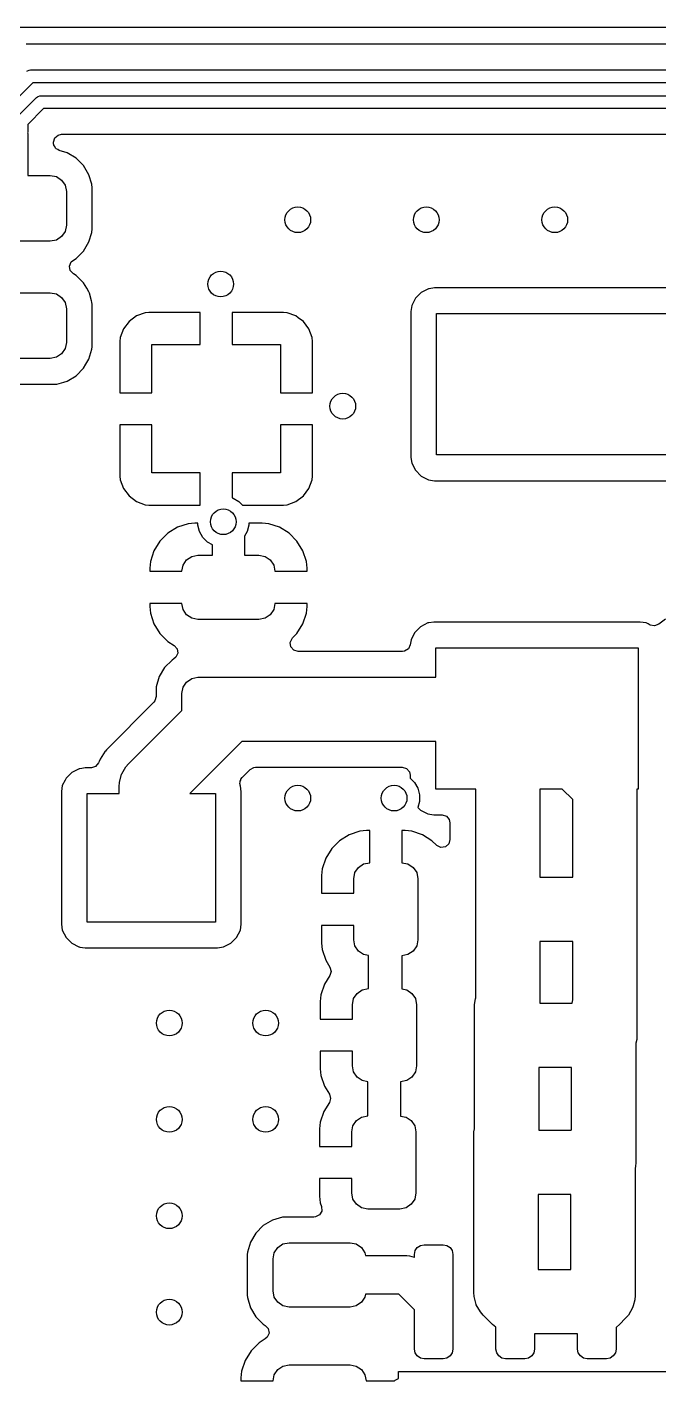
# Model space of a CAD drawing. Extents: x 0.71 to 7.56, y -5.16 to -0.79.
# Drawn here: x 5.956 to 6.343, y -1.617 to -0.787 of the extents above; entities that cross this region are included whole.
import ezdxf

# ---------------------------------------------------------------- set-up
doc = ezdxf.new("R2010")
doc.units = 0
doc.header["$MEASUREMENT"] = 0
doc.layers.add('BLACK', color=7, linetype='CONTINUOUS')

msp = doc.modelspace()

# ---------------------------------------------------------------- linework, layer by layer
at = {"layer": 'BLACK', "linetype": 'CONTINUOUS'}
for p, q in [((5.12299, -0.78742), (7.36199, -0.78742)), ((5.96073, -0.79795), (5.95554, -0.79795)), ((7.01778, -0.79795), (5.96073, -0.79795)), ((5.95595, -0.81438), (5.95637, -0.81421)), ((5.95637, -0.81421), (5.95737, -0.81379)), ((5.95737, -0.81379), (5.95814, -0.81372)), ((5.95814, -0.81372), (7.01518, -0.81372)), ((5.95977, -0.82159), (5.91723, -0.86413)), ((7.01355, -0.82159), (5.95977, -0.82159)), ((5.96389, -0.82954), (5.96466, -0.82946)), ((5.96466, -0.82946), (7.00866, -0.82946)), ((5.94988, -0.84262), (5.96188, -0.83062)), ((5.96629, -0.83734), (5.9566, -0.84703)), ((5.96188, -0.83062), (5.96247, -0.83013)), ((5.96247, -0.83013), (5.96289, -0.82996)), ((5.96289, -0.82996), (5.96389, -0.82954)), ((7.00703, -0.83734), (5.96629, -0.83734)), ((5.95652, -0.85169), (5.95633, -0.85216)), ((5.95633, -0.85216), (5.95652, -0.85263)), ((5.9566, -0.85092), (5.95652, -0.85169)), ((5.95652, -0.85263), (5.9566, -0.8534)), ((5.9566, -0.84703), (5.9566, -0.85092)), ((5.9566, -0.8534), (5.9566, -0.8783)), ((5.97314, -0.85535), (5.97522, -0.85355)), ((5.97522, -0.85355), (5.97725, -0.85311)), ((5.97725, -0.85311), (6.86898, -0.85311)), ((5.97237, -0.85799), (5.97314, -0.85535)), ((5.97237, -0.85838), (5.97237, -0.85799)), ((5.97242, -0.85909), (5.97237, -0.85838)), ((5.97249, -0.85925), (5.97242, -0.85909)), ((5.97256, -0.85976), (5.97249, -0.85925)), ((5.97313, -0.86064), (5.97256, -0.85976)), ((5.97357, -0.86159), (5.97313, -0.86064)), ((5.97386, -0.86178), (5.97357, -0.86159)), ((5.97405, -0.86207), (5.97386, -0.86178)), ((5.975, -0.86251), (5.97405, -0.86207)), ((5.97589, -0.86307), (5.975, -0.86251)), ((5.98063, -0.86445), (5.97589, -0.86307)), ((5.98065, -0.86446), (5.98063, -0.86445)), ((5.98063, -0.86445), (5.98063, -0.86445)), ((5.98063, -0.86445), (5.98063, -0.86445)), ((5.98063, -0.86445), (5.98063, -0.86445)), ((5.9862, -0.86774), (5.98065, -0.86446)), ((5.99077, -0.87232), (5.9862, -0.86774)), ((5.9862, -0.86774), (5.9862, -0.86774)), ((5.9566, -0.8783), (5.97038, -0.8783)), ((5.97038, -0.8783), (5.97414, -0.87905)), ((5.97414, -0.87905), (5.97734, -0.88118)), ((5.99407, -0.87789), (5.99077, -0.87232)), ((5.99077, -0.87232), (5.99077, -0.87232)), ((5.99077, -0.87232), (5.99077, -0.87232)), ((5.99578, -0.88377), (5.99407, -0.87789)), ((5.99407, -0.87789), (5.99407, -0.87789)), ((5.99407, -0.87789), (5.99407, -0.87789)), ((5.97734, -0.88118), (5.97947, -0.88438)), ((5.97947, -0.88438), (5.98022, -0.88814)), ((5.99587, -0.8841), (5.99578, -0.88377)), ((5.99599, -0.88556), (5.99587, -0.8841)), ((5.99599, -0.9114), (5.99599, -0.88556)), ((5.98022, -0.88814), (5.98022, -0.90881)), ((5.98022, -0.90881), (5.97947, -0.91258)), ((5.99587, -0.91285), (5.99599, -0.9114)), ((5.97038, -0.91865), (5.93494, -0.91865)), ((5.97414, -0.9179), (5.97038, -0.91865)), ((5.97734, -0.91577), (5.97414, -0.9179)), ((5.97947, -0.91258), (5.97734, -0.91577)), ((5.99077, -0.92463), (5.99407, -0.91906)), ((5.99407, -0.91906), (5.99577, -0.9132)), ((5.99577, -0.9132), (5.99587, -0.91285)), ((5.99587, -0.91285), (5.99587, -0.91285)), ((5.9862, -0.92921), (5.99077, -0.92463)), ((5.98215, -0.93389), (5.9832, -0.93134)), ((5.98265, -0.93659), (5.98215, -0.93389)), ((5.98452, -0.9386), (5.98265, -0.93659)), ((5.9832, -0.93134), (5.98452, -0.9302)), ((5.98452, -0.9302), (5.98461, -0.93015)), ((5.98461, -0.93015), (5.9862, -0.92921)), ((5.9862, -0.9396), (5.98452, -0.9386)), ((5.99077, -0.94417), (5.9862, -0.9396)), ((5.9862, -0.9396), (5.9862, -0.9396)), ((5.99271, -0.94745), (5.99077, -0.94417)), ((5.99077, -0.94417), (5.99077, -0.94417)), ((5.99077, -0.94417), (5.99077, -0.94417)), ((5.93494, -0.95015), (5.97038, -0.95015)), ((5.97038, -0.95015), (5.97414, -0.9509)), ((5.97414, -0.9509), (5.97734, -0.95303)), ((5.97734, -0.95303), (5.97947, -0.95623)), ((5.99407, -0.94974), (5.99271, -0.94745)), ((5.9943, -0.95054), (5.99407, -0.94974)), ((5.99565, -0.95517), (5.9943, -0.95054)), ((6.19417, -0.95361), (6.1919, -0.95806)), ((6.1977, -0.95008), (6.19417, -0.95361)), ((6.19417, -0.95361), (6.19417, -0.95361)), ((6.20215, -0.94781), (6.1977, -0.95008)), ((6.1977, -0.95008), (6.1977, -0.95008)), ((6.1977, -0.95008), (6.1977, -0.95008)), ((6.20266, -0.94773), (6.20215, -0.94781)), ((6.20585, -0.94722), (6.20266, -0.94773)), ((6.38156, -0.94722), (6.20585, -0.94722)), ((5.97947, -0.95623), (5.98022, -0.95999)), ((5.98022, -0.95999), (5.98022, -0.98066)), ((5.99587, -0.95595), (5.99565, -0.95517)), ((5.99599, -0.95741), (5.99587, -0.95595)), ((5.99599, -0.96175), (5.99599, -0.95741)), ((5.99599, -0.98001), (5.99599, -0.96175)), ((6.03079, -0.9622), (6.02845, -0.96246)), ((6.0622, -0.9622), (6.03079, -0.9622)), ((6.0622, -0.98189), (6.0622, -0.9622)), ((6.1133, -0.9622), (6.08189, -0.9622)), ((6.08189, -0.9622), (6.08189, -0.98189)), ((6.11564, -0.96246), (6.1133, -0.9622)), ((6.1919, -0.95806), (6.19132, -0.96175)), ((6.19132, -0.96175), (6.19132, -1.05085)), ((6.01861, -0.96783), (6.01522, -0.97236)), ((6.02315, -0.96443), (6.01861, -0.96783)), ((6.01861, -0.96783), (6.01861, -0.96783)), ((6.02845, -0.96246), (6.02315, -0.96443)), ((6.02315, -0.96443), (6.02315, -0.96443)), ((6.02845, -0.96246), (6.02845, -0.96246)), ((6.12095, -0.96443), (6.11564, -0.96246)), ((6.11564, -0.96246), (6.11564, -0.96246)), ((6.12233, -0.96547), (6.12095, -0.96443)), ((6.12095, -0.96443), (6.12095, -0.96443)), ((6.12548, -0.96783), (6.12233, -0.96547)), ((6.12887, -0.97236), (6.12548, -0.96783)), ((6.12548, -0.96783), (6.12548, -0.96783)), ((6.20709, -1.04961), (6.20709, -0.96299)), ((6.20709, -0.96299), (6.38031, -0.96299)), ((6.01324, -0.97766), (6.01299, -0.98001)), ((6.01522, -0.97236), (6.01324, -0.97766)), ((6.01324, -0.97766), (6.01324, -0.97766)), ((6.01522, -0.97236), (6.01522, -0.97236)), ((6.13085, -0.97766), (6.12887, -0.97236)), ((6.12887, -0.97236), (6.12887, -0.97236)), ((6.1311, -0.98001), (6.13085, -0.97766)), ((6.13085, -0.97766), (6.13085, -0.97766)), ((5.97947, -0.98443), (5.97734, -0.98762)), ((5.98022, -0.98066), (5.97947, -0.98443)), ((5.99407, -0.99091), (5.99587, -0.9847)), ((5.99587, -0.9847), (5.99599, -0.98325)), ((5.99599, -0.98325), (5.99599, -0.98001)), ((6.01299, -0.98001), (6.01299, -1.01142)), ((6.03268, -1.01142), (6.03268, -0.98189)), ((6.03268, -0.98189), (6.0622, -0.98189)), ((6.08189, -0.98189), (6.11142, -0.98189)), ((6.11142, -0.98189), (6.11142, -1.01142)), ((6.1311, -1.01142), (6.1311, -0.98001)), ((6.1311, -0.98001), (6.1311, -0.98001)), ((5.97038, -0.9905), (5.93805, -0.9905)), ((5.97414, -0.98975), (5.97038, -0.9905)), ((5.97734, -0.98762), (5.97414, -0.98975)), ((5.99077, -0.99648), (5.99222, -0.99404)), ((5.99222, -0.99404), (5.99407, -0.99091)), ((5.98063, -1.00435), (5.9862, -1.00106)), ((5.9862, -1.00106), (5.99077, -0.99648)), ((5.94661, -1.00627), (5.97296, -1.00627)), ((5.97296, -1.00627), (5.97442, -1.00616)), ((5.97296, -1.00627), (5.97296, -1.00627)), ((5.97442, -1.00616), (5.97867, -1.00492)), ((5.97442, -1.00616), (5.97442, -1.00616)), ((5.97442, -1.00616), (5.97442, -1.00616)), ((5.97867, -1.00492), (5.98063, -1.00435)), ((6.01299, -1.01142), (6.03268, -1.01142)), ((6.11142, -1.01142), (6.1311, -1.01142)), ((6.03268, -1.0311), (6.01299, -1.0311)), ((6.01299, -1.0311), (6.01299, -1.06251)), ((6.03268, -1.06063), (6.03268, -1.0311)), ((6.1311, -1.0311), (6.11142, -1.0311)), ((6.11142, -1.0311), (6.11142, -1.06063)), ((6.1311, -1.06251), (6.1311, -1.0311)), ((6.19132, -1.05085), (6.19174, -1.05353)), ((6.38031, -1.04961), (6.20709, -1.04961)), ((6.0622, -1.06063), (6.03268, -1.06063)), ((6.0622, -1.08031), (6.0622, -1.06063)), ((6.11142, -1.06063), (6.08189, -1.06063)), ((6.08189, -1.06063), (6.08189, -1.07586)), ((6.19174, -1.05353), (6.1919, -1.05454)), ((6.1919, -1.05454), (6.19417, -1.05899)), ((6.19417, -1.05899), (6.19417, -1.05899)), ((6.19417, -1.05899), (6.19417, -1.05899)), ((6.19417, -1.05899), (6.1977, -1.06252)), ((6.01299, -1.06251), (6.01324, -1.06486)), ((6.01324, -1.06486), (6.01324, -1.06486)), ((6.01324, -1.06486), (6.01522, -1.07016)), ((6.12887, -1.07016), (6.13085, -1.06486)), ((6.13085, -1.06486), (6.1311, -1.06251)), ((6.13085, -1.06486), (6.13085, -1.06486)), ((6.1311, -1.06251), (6.1311, -1.06251)), ((6.1977, -1.06252), (6.1977, -1.06252)), ((6.1977, -1.06252), (6.1977, -1.06252)), ((6.1977, -1.06252), (6.20215, -1.06479)), ((6.20215, -1.06479), (6.20215, -1.06479)), ((6.20215, -1.06479), (6.20585, -1.06537)), ((6.20585, -1.06537), (6.20585, -1.06537)), ((6.20585, -1.06537), (6.38156, -1.06537)), ((6.01522, -1.07016), (6.01522, -1.07016)), ((6.01522, -1.07016), (6.01861, -1.07469)), ((6.01861, -1.07469), (6.01861, -1.07469)), ((6.01861, -1.07469), (6.02315, -1.07808)), ((6.02315, -1.07808), (6.02315, -1.07808)), ((6.02315, -1.07808), (6.02845, -1.08006)), ((6.08189, -1.07586), (6.0824, -1.076)), ((6.0824, -1.076), (6.08596, -1.07806)), ((6.08596, -1.07806), (6.08822, -1.08031)), ((6.11564, -1.08006), (6.12095, -1.07808)), ((6.12095, -1.07808), (6.12548, -1.07469)), ((6.12095, -1.07808), (6.12095, -1.07808)), ((6.12548, -1.07469), (6.12887, -1.07016)), ((6.12548, -1.07469), (6.12548, -1.07469)), ((6.12887, -1.07016), (6.12887, -1.07016)), ((6.02845, -1.08006), (6.02845, -1.08006)), ((6.02845, -1.08006), (6.03079, -1.08031)), ((6.03079, -1.08031), (6.03079, -1.08031)), ((6.03079, -1.08031), (6.0622, -1.08031)), ((6.08822, -1.08031), (6.1133, -1.08031)), ((6.1133, -1.08031), (6.11564, -1.08006)), ((6.1133, -1.08031), (6.1133, -1.08031)), ((6.11564, -1.08006), (6.11564, -1.08006)), ((6.04826, -1.09392), (6.04239, -1.09755)), ((6.05482, -1.09175), (6.04826, -1.09392)), ((6.04826, -1.09392), (6.04826, -1.09392)), ((6.05886, -1.09134), (6.05482, -1.09175)), ((6.06076, -1.09134), (6.05886, -1.09134)), ((6.05886, -1.09134), (6.05886, -1.09134)), ((6.06076, -1.09261), (6.06076, -1.09134)), ((6.06183, -1.09658), (6.06076, -1.09261)), ((6.09199, -1.09261), (6.09093, -1.09658)), ((6.1002, -1.09134), (6.09199, -1.09134)), ((6.09199, -1.09134), (6.09199, -1.09261)), ((6.10424, -1.09175), (6.1002, -1.09134)), ((6.11079, -1.09392), (6.10424, -1.09175)), ((6.10424, -1.09175), (6.10424, -1.09175)), ((6.11667, -1.09755), (6.11079, -1.09392)), ((6.11079, -1.09392), (6.11079, -1.09392)), ((6.03751, -1.10243), (6.03388, -1.1083)), ((6.04239, -1.09755), (6.03751, -1.10243)), ((6.06388, -1.10014), (6.06183, -1.09658)), ((6.06679, -1.10304), (6.06388, -1.10014)), ((6.06969, -1.10472), (6.06679, -1.10304)), ((6.09093, -1.09658), (6.08937, -1.09927)), ((6.08937, -1.09927), (6.08937, -1.11102)), ((6.12155, -1.10243), (6.11667, -1.09755)), ((6.12517, -1.1083), (6.12155, -1.10243)), ((6.03388, -1.1083), (6.03171, -1.11485)), ((6.03388, -1.1083), (6.03388, -1.1083)), ((6.05706, -1.11177), (6.06083, -1.11102)), ((6.06083, -1.11102), (6.06969, -1.11102)), ((6.06969, -1.11102), (6.06969, -1.10472)), ((6.08937, -1.11102), (6.09823, -1.11102)), ((6.09823, -1.11102), (6.10199, -1.11177)), ((6.12734, -1.11485), (6.12517, -1.1083)), ((6.12517, -1.1083), (6.12517, -1.1083)), ((6.03171, -1.11485), (6.0313, -1.1189)), ((6.0313, -1.1189), (6.0313, -1.12087)), ((6.03171, -1.11485), (6.03171, -1.11485)), ((6.05098, -1.12087), (6.05173, -1.1171)), ((6.05173, -1.1171), (6.05387, -1.11391)), ((6.05387, -1.11391), (6.05706, -1.11177)), ((6.10199, -1.11177), (6.10519, -1.11391)), ((6.10519, -1.11391), (6.10732, -1.1171)), ((6.10732, -1.1171), (6.10807, -1.12087)), ((6.12776, -1.1189), (6.12734, -1.11485)), ((6.12776, -1.12087), (6.12776, -1.1189)), ((6.12776, -1.1189), (6.12776, -1.1189)), ((6.0313, -1.12087), (6.05098, -1.12087)), ((6.10807, -1.12087), (6.12776, -1.12087)), ((6.05098, -1.14055), (6.0313, -1.14055)), ((6.0313, -1.14055), (6.0313, -1.14252)), ((6.0313, -1.14252), (6.03171, -1.14656)), ((6.05173, -1.14432), (6.05098, -1.14055)), ((6.05387, -1.14751), (6.05173, -1.14432)), ((6.10732, -1.14432), (6.10519, -1.14751)), ((6.10807, -1.14055), (6.10732, -1.14432)), ((6.12776, -1.14055), (6.10807, -1.14055)), ((6.12734, -1.14656), (6.12776, -1.14252)), ((6.12776, -1.14252), (6.12776, -1.14055)), ((6.12776, -1.14252), (6.12776, -1.14252)), ((6.03171, -1.14656), (6.03388, -1.15311)), ((6.05706, -1.14964), (6.05387, -1.14751)), ((6.06083, -1.15039), (6.05706, -1.14964)), ((6.09823, -1.15039), (6.06083, -1.15039)), ((6.10199, -1.14964), (6.09823, -1.15039)), ((6.10519, -1.14751), (6.10199, -1.14964)), ((6.12517, -1.15311), (6.12734, -1.14656)), ((6.12734, -1.14656), (6.12734, -1.14656)), ((6.20176, -1.15253), (6.19731, -1.1548)), ((6.20226, -1.15245), (6.20176, -1.15253)), ((6.20545, -1.15195), (6.20226, -1.15245)), ((6.33195, -1.15195), (6.20545, -1.15195)), ((6.33564, -1.15253), (6.33195, -1.15195)), ((6.33678, -1.15311), (6.33564, -1.15253)), ((6.34736, -1.15026), (6.34324, -1.15334)), ((6.03388, -1.15311), (6.03388, -1.15312)), ((6.03388, -1.15312), (6.03751, -1.15899)), ((6.03751, -1.15899), (6.04239, -1.16387)), ((6.11881, -1.16173), (6.12155, -1.15899)), ((6.12155, -1.15899), (6.12517, -1.15312)), ((6.12517, -1.15312), (6.12517, -1.15311)), ((6.1926, -1.16065), (6.19151, -1.16278)), ((6.19378, -1.15833), (6.1926, -1.16065)), ((6.19731, -1.1548), (6.19378, -1.15833)), ((6.19378, -1.15833), (6.19378, -1.15833)), ((6.19378, -1.15833), (6.19378, -1.15833)), ((6.19731, -1.1548), (6.19731, -1.1548)), ((6.19731, -1.1548), (6.19731, -1.1548)), ((6.3381, -1.15379), (6.33678, -1.15311)), ((6.34066, -1.15431), (6.3381, -1.15379)), ((6.34324, -1.15334), (6.34066, -1.15431)), ((6.04239, -1.16387), (6.04623, -1.16624)), ((6.04623, -1.16624), (6.04807, -1.16828)), ((6.04807, -1.16828), (6.04851, -1.171)), ((6.11743, -1.16448), (6.11858, -1.16198)), ((6.11782, -1.16721), (6.11743, -1.16448)), ((6.11963, -1.16928), (6.11782, -1.16721)), ((6.11858, -1.16198), (6.11881, -1.16173)), ((6.12226, -1.17006), (6.11963, -1.16928)), ((6.18983, -1.16843), (6.1875, -1.16988)), ((6.19101, -1.16594), (6.18983, -1.16843)), ((6.19151, -1.16278), (6.19101, -1.16594)), ((6.20669, -1.18583), (6.20669, -1.16772)), ((6.20669, -1.16772), (6.33071, -1.16772)), ((6.33071, -1.16772), (6.33071, -1.25433)), ((6.04501, -1.17527), (6.04043, -1.17985)), ((6.04615, -1.1746), (6.04501, -1.17527)), ((6.04501, -1.17527), (6.04501, -1.17527)), ((6.04741, -1.17352), (6.04615, -1.1746)), ((6.04851, -1.171), (6.04741, -1.17352)), ((6.18619, -1.17006), (6.12226, -1.17006)), ((6.1875, -1.16988), (6.18619, -1.17006)), ((6.03714, -1.18542), (6.03533, -1.19163)), ((6.04043, -1.17985), (6.03714, -1.18542)), ((6.03714, -1.18542), (6.03714, -1.18542)), ((6.04043, -1.17985), (6.04043, -1.17985)), ((6.05706, -1.18658), (6.06083, -1.18583)), ((6.06083, -1.18583), (6.09823, -1.18583)), ((6.09823, -1.18583), (6.20669, -1.18583)), ((6.03533, -1.19163), (6.03522, -1.19308)), ((6.03522, -1.19308), (6.03522, -1.19766)), ((6.03533, -1.19163), (6.03533, -1.19163)), ((6.05098, -1.19567), (6.05173, -1.1919)), ((6.05173, -1.1919), (6.05387, -1.18871)), ((6.05387, -1.18871), (6.05706, -1.18658)), ((6.03379, -1.20111), (6.00475, -1.23016)), ((6.03444, -1.2003), (6.03379, -1.20111)), ((6.03522, -1.19766), (6.03444, -1.2003)), ((6.05098, -1.20622), (6.05098, -1.19567)), ((6.01836, -1.23884), (6.05098, -1.20622)), ((6.08768, -1.2252), (6.05579, -1.25709)), ((6.20669, -1.2252), (6.08768, -1.2252)), ((6.20669, -1.25433), (6.20669, -1.2252)), ((6.00087, -1.23596), (6.00028, -1.23738)), ((6.00409, -1.23113), (6.00087, -1.23596)), ((6.00416, -1.23103), (6.00409, -1.23113)), ((6.00475, -1.23016), (6.00416, -1.23103)), ((6.00416, -1.23103), (6.00416, -1.23103)), ((6.00475, -1.23016), (6.00475, -1.23016)), ((5.98353, -1.24417), (5.98, -1.2477)), ((5.98798, -1.2419), (5.98353, -1.24417)), ((5.98353, -1.24417), (5.98353, -1.24417)), ((5.98353, -1.24417), (5.98353, -1.24417)), ((5.98848, -1.24182), (5.98798, -1.2419)), ((5.98961, -1.24165), (5.98848, -1.24182)), ((5.99167, -1.24132), (5.98961, -1.24165)), ((5.99539, -1.24132), (5.99167, -1.24132)), ((5.99556, -1.24132), (5.99539, -1.24132)), ((5.99817, -1.24045), (5.99556, -1.24132)), ((5.9999, -1.23831), (5.99817, -1.24045)), ((6.00014, -1.23772), (5.9999, -1.23831)), ((6.00028, -1.23738), (6.00014, -1.23772)), ((6.00014, -1.23772), (6.00014, -1.23772)), ((6.01423, -1.24498), (6.01667, -1.24077)), ((6.01667, -1.24077), (6.01836, -1.23884)), ((6.01667, -1.24077), (6.01667, -1.24077)), ((6.08802, -1.24716), (6.09278, -1.24239)), ((6.09278, -1.24239), (6.0952, -1.24108)), ((6.0952, -1.24108), (6.09623, -1.24096)), ((6.09623, -1.24096), (6.18604, -1.24096)), ((6.18604, -1.24096), (6.18868, -1.24174)), ((6.18868, -1.24174), (6.19048, -1.24382)), ((6.19048, -1.24382), (6.19093, -1.24585)), ((5.97773, -1.25215), (5.97715, -1.25585)), ((5.97943, -1.24882), (5.97773, -1.25215)), ((5.98, -1.2477), (5.97943, -1.24882)), ((5.98, -1.2477), (5.98, -1.2477)), ((5.98, -1.2477), (5.98, -1.2477)), ((6.0126, -1.25276), (6.01277, -1.25019)), ((6.01277, -1.25019), (6.0141, -1.24522)), ((6.01277, -1.25019), (6.01277, -1.25019)), ((6.0141, -1.24522), (6.01423, -1.24498)), ((6.0866, -1.25096), (6.08677, -1.25017)), ((6.08681, -1.25152), (6.0866, -1.25096)), ((6.08675, -1.24937), (6.08707, -1.24882)), ((6.08677, -1.25017), (6.08675, -1.24937)), ((6.08682, -1.25208), (6.08678, -1.25177)), ((6.08678, -1.25177), (6.08682, -1.25177)), ((6.08682, -1.25177), (6.08681, -1.25152)), ((6.08683, -1.25212), (6.08682, -1.25208)), ((6.08684, -1.25215), (6.08683, -1.25212)), ((6.08719, -1.25437), (6.08684, -1.25215)), ((6.08684, -1.25215), (6.08684, -1.25215)), ((6.08707, -1.24882), (6.08718, -1.24827)), ((6.08718, -1.24827), (6.08802, -1.24716)), ((6.19093, -1.24585), (6.19093, -1.24758)), ((6.19093, -1.24758), (6.1936, -1.25026)), ((6.1936, -1.25026), (6.19565, -1.25382)), ((5.97715, -1.25585), (5.97715, -1.33707)), ((5.99291, -1.33583), (5.99291, -1.25709)), ((5.99291, -1.25709), (6.0126, -1.25709)), ((6.0126, -1.25709), (6.0126, -1.25276)), ((6.05579, -1.25709), (6.07165, -1.25709)), ((6.07165, -1.25709), (6.07165, -1.33583)), ((6.08742, -1.25585), (6.08719, -1.25437)), ((6.08742, -1.30716), (6.08742, -1.25585)), ((6.19565, -1.25382), (6.19672, -1.25779)), ((6.19672, -1.25779), (6.19672, -1.2619)), ((6.2311, -1.25433), (6.20669, -1.25433)), ((6.2311, -1.30925), (6.2311, -1.25433)), ((6.27047, -1.25433), (6.27047, -1.30827)), ((6.28417, -1.25433), (6.27047, -1.25433)), ((6.29055, -1.26071), (6.28417, -1.25433)), ((6.29055, -1.30827), (6.29055, -1.26071)), ((6.33071, -1.25433), (6.32992, -1.25433)), ((6.32992, -1.25433), (6.32992, -1.30925)), ((6.19672, -1.2619), (6.19571, -1.26565)), ((6.19571, -1.26565), (6.19731, -1.26725)), ((6.19731, -1.26725), (6.19731, -1.26725)), ((6.19731, -1.26725), (6.19731, -1.26725)), ((6.19731, -1.26725), (6.20176, -1.26951)), ((6.20176, -1.26951), (6.20176, -1.26951)), ((6.20176, -1.26951), (6.20545, -1.2701)), ((6.20545, -1.2701), (6.20545, -1.2701)), ((6.20545, -1.2701), (6.21045, -1.2701)), ((6.21045, -1.2701), (6.21309, -1.27087)), ((6.21309, -1.27087), (6.21489, -1.27295)), ((6.21489, -1.27295), (6.21533, -1.27498)), ((6.21533, -1.27498), (6.21533, -1.28522)), ((6.15358, -1.28231), (6.1477, -1.28593)), ((6.16013, -1.28014), (6.15358, -1.28231)), ((6.15358, -1.28231), (6.15358, -1.28231)), ((6.16417, -1.27972), (6.16013, -1.28014)), ((6.16614, -1.27972), (6.16417, -1.27972)), ((6.16417, -1.27972), (6.16417, -1.27972)), ((6.16614, -1.29941), (6.16614, -1.27972)), ((6.16614, -1.27972), (6.16614, -1.27972)), ((6.18779, -1.27972), (6.18583, -1.27972)), ((6.18583, -1.27972), (6.18583, -1.29941)), ((6.19184, -1.28014), (6.18779, -1.27972)), ((6.19839, -1.28231), (6.19184, -1.28014)), ((6.19184, -1.28014), (6.19184, -1.28014)), ((6.20427, -1.28593), (6.19839, -1.28231)), ((6.19839, -1.28231), (6.19839, -1.28231)), ((6.21533, -1.28522), (6.21456, -1.28785)), ((6.14282, -1.29081), (6.1392, -1.29669)), ((6.1477, -1.28593), (6.14282, -1.29081)), ((6.207, -1.28867), (6.20427, -1.28593)), ((6.20726, -1.28891), (6.207, -1.28867)), ((6.20976, -1.29005), (6.20726, -1.28891)), ((6.21248, -1.28966), (6.20976, -1.29005)), ((6.21456, -1.28785), (6.21248, -1.28966)), ((6.1392, -1.29669), (6.13703, -1.30324)), ((6.1392, -1.29669), (6.1392, -1.29669)), ((6.15705, -1.30549), (6.15918, -1.30229)), ((6.15918, -1.30229), (6.16238, -1.30016)), ((6.16238, -1.30016), (6.16614, -1.29941)), ((6.18583, -1.29941), (6.18959, -1.30016)), ((6.18959, -1.30016), (6.19279, -1.30229)), ((6.19279, -1.30229), (6.19492, -1.30549)), ((6.08742, -1.30728), (6.08742, -1.30716)), ((6.08742, -1.33707), (6.08742, -1.30728)), ((6.13703, -1.30324), (6.13661, -1.30728)), ((6.13661, -1.30728), (6.13661, -1.31811)), ((6.13703, -1.30324), (6.13703, -1.30324)), ((6.1563, -1.30925), (6.15705, -1.30549)), ((6.1563, -1.31811), (6.1563, -1.30925)), ((6.19492, -1.30549), (6.19567, -1.30925)), ((6.19567, -1.30925), (6.19567, -1.34665)), ((6.2311, -1.32795), (6.2311, -1.30925)), ((6.27047, -1.30827), (6.29055, -1.30827)), ((6.32992, -1.30925), (6.32992, -1.32795)), ((6.13661, -1.31811), (6.1563, -1.31811)), ((6.2311, -1.38259), (6.2311, -1.32795)), ((6.32992, -1.32795), (6.32992, -1.40512)), ((5.97715, -1.33707), (5.97744, -1.33894)), ((5.97744, -1.33894), (5.97773, -1.34076)), ((5.97773, -1.34076), (5.98, -1.34521)), ((6.07165, -1.33583), (5.99291, -1.33583)), ((6.08457, -1.34521), (6.08684, -1.34076)), ((6.08684, -1.34076), (6.08742, -1.33707)), ((6.08684, -1.34076), (6.08684, -1.34076)), ((6.08684, -1.34076), (6.08684, -1.34076)), ((6.1563, -1.3378), (6.13661, -1.3378)), ((6.13661, -1.3378), (6.13661, -1.34862)), ((6.1563, -1.34665), (6.1563, -1.3378)), ((5.98, -1.34521), (5.98, -1.34521)), ((5.98, -1.34521), (5.98, -1.34521)), ((5.98, -1.34521), (5.98353, -1.34874)), ((5.98353, -1.34874), (5.98353, -1.34874)), ((5.98353, -1.34874), (5.98353, -1.34874)), ((5.98353, -1.34874), (5.98783, -1.35093)), ((5.98783, -1.35093), (5.98798, -1.35101)), ((5.98798, -1.35101), (5.98846, -1.35108)), ((5.98846, -1.35108), (5.98846, -1.35108)), ((5.98846, -1.35108), (5.99167, -1.35159)), ((5.99167, -1.35159), (6.07289, -1.35159)), ((6.07289, -1.35159), (6.07659, -1.35101)), ((6.07659, -1.35101), (6.08104, -1.34874)), ((6.08104, -1.34874), (6.08457, -1.34521)), ((6.13661, -1.34862), (6.13703, -1.35267)), ((6.15705, -1.35042), (6.1563, -1.34665)), ((6.15918, -1.35361), (6.15705, -1.35042)), ((6.19492, -1.35042), (6.19279, -1.35361)), ((6.19567, -1.34665), (6.19492, -1.35042)), ((6.27047, -1.34764), (6.27047, -1.38543)), ((6.29055, -1.34764), (6.27047, -1.34764)), ((6.29055, -1.38338), (6.29055, -1.34764)), ((6.13703, -1.35267), (6.1392, -1.35922)), ((6.1392, -1.35922), (6.1392, -1.35922)), ((6.1392, -1.35922), (6.14174, -1.36333)), ((6.16238, -1.35575), (6.15918, -1.35361)), ((6.16535, -1.35634), (6.16238, -1.35575)), ((6.16535, -1.37657), (6.16535, -1.35634)), ((6.18959, -1.35575), (6.18583, -1.3565)), ((6.18583, -1.3565), (6.18583, -1.37673)), ((6.19279, -1.35361), (6.18959, -1.35575)), ((6.14174, -1.36846), (6.13841, -1.37385)), ((6.14174, -1.36333), (6.14246, -1.36599)), ((6.14246, -1.36599), (6.14174, -1.36846)), ((6.13841, -1.37385), (6.13624, -1.38041)), ((6.13841, -1.37385), (6.13841, -1.37385)), ((6.16159, -1.37732), (6.16535, -1.37657)), ((6.18583, -1.37673), (6.18881, -1.37732)), ((6.13624, -1.38041), (6.13583, -1.38445)), ((6.13583, -1.38445), (6.13583, -1.39528)), ((6.13624, -1.38041), (6.13624, -1.38041)), ((6.15551, -1.38642), (6.15626, -1.38265)), ((6.15626, -1.38265), (6.15839, -1.37946)), ((6.15839, -1.37946), (6.16159, -1.37732)), ((6.18881, -1.37732), (6.192, -1.37946)), ((6.192, -1.37946), (6.19413, -1.38265)), ((6.19413, -1.38265), (6.19488, -1.38642)), ((6.23031, -1.38642), (6.23106, -1.38265)), ((6.23106, -1.38265), (6.2311, -1.38259)), ((6.29012, -1.38543), (6.29051, -1.38344)), ((6.29051, -1.38344), (6.29055, -1.38338)), ((6.15551, -1.39528), (6.15551, -1.38642)), ((6.19488, -1.38642), (6.19488, -1.42382)), ((6.23031, -1.40512), (6.23031, -1.38642)), ((6.27047, -1.38543), (6.29012, -1.38543)), ((6.13583, -1.39528), (6.15551, -1.39528)), ((6.23031, -1.46239), (6.23031, -1.40512)), ((6.32975, -1.40769), (6.32913, -1.41)), ((6.32913, -1.41), (6.32913, -1.48307)), ((6.32992, -1.40512), (6.32975, -1.40769)), ((6.32975, -1.40769), (6.32975, -1.40769)), ((6.15551, -1.41496), (6.13583, -1.41496)), ((6.13583, -1.41496), (6.13583, -1.42579)), ((6.15551, -1.42382), (6.15551, -1.41496)), ((6.13583, -1.42579), (6.13624, -1.42983)), ((6.15626, -1.42759), (6.15551, -1.42382)), ((6.19488, -1.42382), (6.19413, -1.42759)), ((6.26969, -1.4248), (6.26969, -1.46339)), ((6.28976, -1.4248), (6.26969, -1.4248)), ((6.28976, -1.46278), (6.28976, -1.4248)), ((6.13624, -1.42983), (6.13841, -1.43638)), ((6.15839, -1.43078), (6.15626, -1.42759)), ((6.16159, -1.43291), (6.15839, -1.43078)), ((6.16496, -1.43358), (6.16159, -1.43291)), ((6.16496, -1.45453), (6.16496, -1.43358)), ((6.18881, -1.43291), (6.18504, -1.43366)), ((6.18504, -1.43366), (6.18504, -1.45461)), ((6.192, -1.43078), (6.18881, -1.43291)), ((6.19413, -1.42759), (6.192, -1.43078)), ((6.13841, -1.43638), (6.13841, -1.43638)), ((6.13841, -1.43638), (6.14139, -1.44121)), ((6.14139, -1.44121), (6.14212, -1.44387)), ((6.14139, -1.44634), (6.13802, -1.45181)), ((6.14212, -1.44387), (6.14139, -1.44634)), ((6.13585, -1.45836), (6.13543, -1.4624)), ((6.13802, -1.45181), (6.13585, -1.45836)), ((6.13585, -1.45836), (6.13585, -1.45836)), ((6.13802, -1.45181), (6.13802, -1.45181)), ((6.15587, -1.4606), (6.158, -1.45741)), ((6.158, -1.45741), (6.16119, -1.45528)), ((6.16119, -1.45528), (6.16496, -1.45453)), ((6.18504, -1.45461), (6.18841, -1.45528)), ((6.18841, -1.45528), (6.19161, -1.45741)), ((6.19161, -1.45741), (6.19374, -1.4606)), ((6.13543, -1.4624), (6.13543, -1.47323)), ((6.15512, -1.46437), (6.15587, -1.4606)), ((6.15512, -1.47323), (6.15512, -1.46437)), ((6.19374, -1.4606), (6.19449, -1.46437)), ((6.19449, -1.46437), (6.19449, -1.50177)), ((6.22992, -1.46437), (6.23031, -1.46239)), ((6.22992, -1.48307), (6.22992, -1.46437)), ((6.26969, -1.46339), (6.28964, -1.46339)), ((6.28964, -1.46339), (6.28976, -1.46278)), ((6.13543, -1.47323), (6.15512, -1.47323)), ((6.22992, -1.5627), (6.22992, -1.48307)), ((6.32913, -1.48307), (6.32897, -1.48564)), ((6.15512, -1.49291), (6.13543, -1.49291)), ((6.13543, -1.49291), (6.13543, -1.50374)), ((6.15512, -1.50177), (6.15512, -1.49291)), ((6.32897, -1.48564), (6.32874, -1.48648)), ((6.32874, -1.48648), (6.32874, -1.56467)), ((6.32897, -1.48564), (6.32897, -1.48564)), ((6.13543, -1.50374), (6.13585, -1.50778)), ((6.13585, -1.50778), (6.13661, -1.5101)), ((6.15587, -1.50554), (6.15512, -1.50177)), ((6.158, -1.50873), (6.15587, -1.50554)), ((6.16119, -1.51086), (6.158, -1.50873)), ((6.19161, -1.50873), (6.18841, -1.51086)), ((6.19374, -1.50554), (6.19161, -1.50873)), ((6.19449, -1.50177), (6.19374, -1.50554)), ((6.26929, -1.50276), (6.26929, -1.54872)), ((6.28937, -1.50276), (6.26929, -1.50276)), ((6.28937, -1.54872), (6.28937, -1.50276)), ((6.11269, -1.51663), (6.10648, -1.51844)), ((6.11415, -1.51652), (6.11269, -1.51663)), ((6.11269, -1.51663), (6.11269, -1.51663)), ((6.13198, -1.51652), (6.11415, -1.51652)), ((6.13284, -1.51644), (6.13198, -1.51652)), ((6.1353, -1.51521), (6.13284, -1.51644)), ((6.13671, -1.51285), (6.1353, -1.51521)), ((6.13661, -1.5101), (6.13671, -1.51285)), ((6.16496, -1.51161), (6.16119, -1.51086)), ((6.18465, -1.51161), (6.16496, -1.51161)), ((6.18841, -1.51086), (6.18465, -1.51161)), ((6.10091, -1.52173), (6.09634, -1.5263)), ((6.10648, -1.51844), (6.10091, -1.52173)), ((6.10091, -1.52173), (6.10091, -1.52173)), ((6.10648, -1.51844), (6.10648, -1.51844)), ((6.09304, -1.53187), (6.09124, -1.53809)), ((6.09634, -1.5263), (6.09304, -1.53187)), ((6.09304, -1.53187), (6.09304, -1.53187)), ((6.09634, -1.5263), (6.09634, -1.5263)), ((6.10977, -1.53517), (6.11297, -1.53303)), ((6.11297, -1.53303), (6.11673, -1.53228)), ((6.11673, -1.53228), (6.15413, -1.53228)), ((6.15413, -1.53228), (6.1579, -1.53303)), ((6.1579, -1.53303), (6.16109, -1.53517)), ((6.19523, -1.53519), (6.19715, -1.53391)), ((6.19715, -1.53391), (6.19941, -1.53346)), ((6.19941, -1.53346), (6.21122, -1.53346)), ((6.21122, -1.53346), (6.21348, -1.53391)), ((6.21348, -1.53391), (6.2154, -1.53519)), ((6.09124, -1.53809), (6.09112, -1.53954)), ((6.09112, -1.53954), (6.09112, -1.5644)), ((6.09124, -1.53809), (6.09124, -1.53809)), ((6.10689, -1.54213), (6.10764, -1.53836)), ((6.10689, -1.56181), (6.10689, -1.54213)), ((6.10764, -1.53836), (6.10977, -1.53517)), ((6.16109, -1.53517), (6.16323, -1.53836)), ((6.16323, -1.53836), (6.16358, -1.54016)), ((6.16358, -1.54016), (6.18888, -1.54016)), ((6.18888, -1.54016), (6.19042, -1.54026)), ((6.19042, -1.54026), (6.1934, -1.54106)), ((6.1934, -1.54106), (6.1935, -1.54112)), ((6.1935, -1.53937), (6.19395, -1.53711)), ((6.1935, -1.54112), (6.1935, -1.53937)), ((6.19395, -1.53711), (6.19523, -1.53519)), ((6.2154, -1.53519), (6.21668, -1.53711)), ((6.21668, -1.53711), (6.21713, -1.53937)), ((6.21713, -1.53937), (6.21713, -1.59744)), ((6.26929, -1.54872), (6.28937, -1.54872)), ((6.09112, -1.5644), (6.09124, -1.56585)), ((6.09124, -1.56585), (6.09124, -1.56585)), ((6.09124, -1.56585), (6.09304, -1.57206)), ((6.10764, -1.56558), (6.10689, -1.56181)), ((6.10977, -1.56877), (6.10764, -1.56558)), ((6.16323, -1.56558), (6.16109, -1.56877)), ((6.16358, -1.56378), (6.16323, -1.56558)), ((6.18399, -1.56378), (6.16358, -1.56378)), ((6.1935, -1.5733), (6.18399, -1.56378)), ((6.23009, -1.56527), (6.22992, -1.5627)), ((6.23137, -1.57004), (6.23009, -1.56527)), ((6.23009, -1.56527), (6.23009, -1.56527)), ((6.32857, -1.56723), (6.32757, -1.57099)), ((6.32874, -1.56467), (6.32857, -1.56723)), ((6.32857, -1.56723), (6.32857, -1.56723)), ((6.09304, -1.57206), (6.09304, -1.57206)), ((6.09304, -1.57206), (6.09634, -1.57763)), ((6.11297, -1.5709), (6.10977, -1.56877)), ((6.11673, -1.57165), (6.11297, -1.5709)), ((6.15413, -1.57165), (6.11673, -1.57165)), ((6.1579, -1.5709), (6.15413, -1.57165)), ((6.16109, -1.56877), (6.1579, -1.5709)), ((6.1935, -1.59744), (6.1935, -1.5733)), ((6.23142, -1.57023), (6.23137, -1.57004)), ((6.23399, -1.57468), (6.23142, -1.57023)), ((6.23569, -1.57662), (6.23399, -1.57468)), ((6.23399, -1.57468), (6.23399, -1.57468)), ((6.32724, -1.5722), (6.32467, -1.57665)), ((6.32757, -1.57099), (6.32724, -1.5722)), ((6.09634, -1.57763), (6.09634, -1.57763)), ((6.09634, -1.57763), (6.10091, -1.58221)), ((6.10091, -1.58221), (6.10091, -1.58221)), ((6.10091, -1.58221), (6.10091, -1.58221)), ((6.10091, -1.58221), (6.10205, -1.58288)), ((6.10205, -1.58288), (6.10393, -1.58489)), ((6.2414, -1.58232), (6.23569, -1.57662)), ((6.24333, -1.58402), (6.2414, -1.58232)), ((6.2435, -1.58412), (6.24333, -1.58402)), ((6.24333, -1.58402), (6.24333, -1.58402)), ((6.2435, -1.59744), (6.2435, -1.58412)), ((6.3173, -1.58402), (6.31713, -1.58412)), ((6.31713, -1.58412), (6.31713, -1.59744)), ((6.31923, -1.58232), (6.3173, -1.58402)), ((6.3173, -1.58402), (6.3173, -1.58402)), ((6.32297, -1.57858), (6.31923, -1.58232)), ((6.32467, -1.57665), (6.32297, -1.57858)), ((6.32467, -1.57665), (6.32467, -1.57665)), ((6.10213, -1.59124), (6.09829, -1.59361)), ((6.10338, -1.59014), (6.10213, -1.59124)), ((6.10442, -1.5876), (6.10338, -1.59014)), ((6.10393, -1.58489), (6.10442, -1.5876)), ((6.2935, -1.58809), (6.26713, -1.58809)), ((6.26713, -1.58809), (6.26713, -1.59744)), ((6.2935, -1.59744), (6.2935, -1.58809)), ((6.09341, -1.59849), (6.08979, -1.60437)), ((6.09829, -1.59361), (6.09341, -1.59849)), ((6.19395, -1.5997), (6.1935, -1.59744)), ((6.19523, -1.60162), (6.19395, -1.5997)), ((6.21668, -1.5997), (6.2154, -1.60162)), ((6.21713, -1.59744), (6.21668, -1.5997)), ((6.24395, -1.5997), (6.2435, -1.59744)), ((6.24523, -1.60162), (6.24395, -1.5997)), ((6.26668, -1.5997), (6.2654, -1.60162)), ((6.26713, -1.59744), (6.26668, -1.5997)), ((6.29395, -1.5997), (6.2935, -1.59744)), ((6.29523, -1.60162), (6.29395, -1.5997)), ((6.31668, -1.5997), (6.3154, -1.60162)), ((6.31713, -1.59744), (6.31668, -1.5997)), ((6.08979, -1.60437), (6.08762, -1.61092)), ((6.08979, -1.60437), (6.08979, -1.60437)), ((6.10977, -1.60997), (6.11297, -1.60784)), ((6.11297, -1.60784), (6.11673, -1.60709)), ((6.11673, -1.60709), (6.15413, -1.60709)), ((6.15413, -1.60709), (6.1579, -1.60784)), ((6.1579, -1.60784), (6.16109, -1.60997)), ((6.19715, -1.6029), (6.19523, -1.60162)), ((6.19941, -1.60335), (6.19715, -1.6029)), ((6.21122, -1.60335), (6.19941, -1.60335)), ((6.21348, -1.6029), (6.21122, -1.60335)), ((6.2154, -1.60162), (6.21348, -1.6029)), ((6.24715, -1.6029), (6.24523, -1.60162)), ((6.24941, -1.60335), (6.24715, -1.6029)), ((6.26122, -1.60335), (6.24941, -1.60335)), ((6.26348, -1.6029), (6.26122, -1.60335)), ((6.2654, -1.60162), (6.26348, -1.6029)), ((6.29715, -1.6029), (6.29523, -1.60162)), ((6.29941, -1.60335), (6.29715, -1.6029)), ((6.31122, -1.60335), (6.29941, -1.60335)), ((6.31348, -1.6029), (6.31122, -1.60335)), ((6.3154, -1.60162), (6.31348, -1.6029)), ((6.08762, -1.61092), (6.0872, -1.61496)), ((6.0872, -1.61496), (6.0872, -1.61693)), ((6.0872, -1.61693), (6.10689, -1.61693)), ((6.08762, -1.61092), (6.08762, -1.61092)), ((6.10689, -1.61693), (6.10764, -1.61316)), ((6.10764, -1.61316), (6.10977, -1.60997)), ((6.16109, -1.60997), (6.16323, -1.61316)), ((6.16323, -1.61316), (6.16398, -1.61693)), ((6.16398, -1.61693), (6.18132, -1.61693)), ((6.18132, -1.61693), (6.18172, -1.61652)), ((6.18172, -1.61652), (6.18386, -1.61536)), ((6.18386, -1.61536), (6.18386, -1.61122)), ((6.18386, -1.61122), (6.37677, -1.61122))]:
    msp.add_line(p, q, dxfattribs=at)
at = {"layer": 'BLACK'}
for centre in [(6.12205, -0.90551), (6.20079, -0.90551), (6.27953, -0.90551), (6.0748, -0.94488), (6.14961, -1.01969), (6.07638, -1.09055), (6.12205, -1.25984), (6.1811, -1.25984), (6.04331, -1.39764), (6.10236, -1.39764), (6.04331, -1.45669), (6.10236, -1.45669), (6.04331, -1.51575), (6.04331, -1.5748)]:
    msp.add_circle(centre, 0.00787, dxfattribs=at)

doc.saveas('drawing.dxf')
